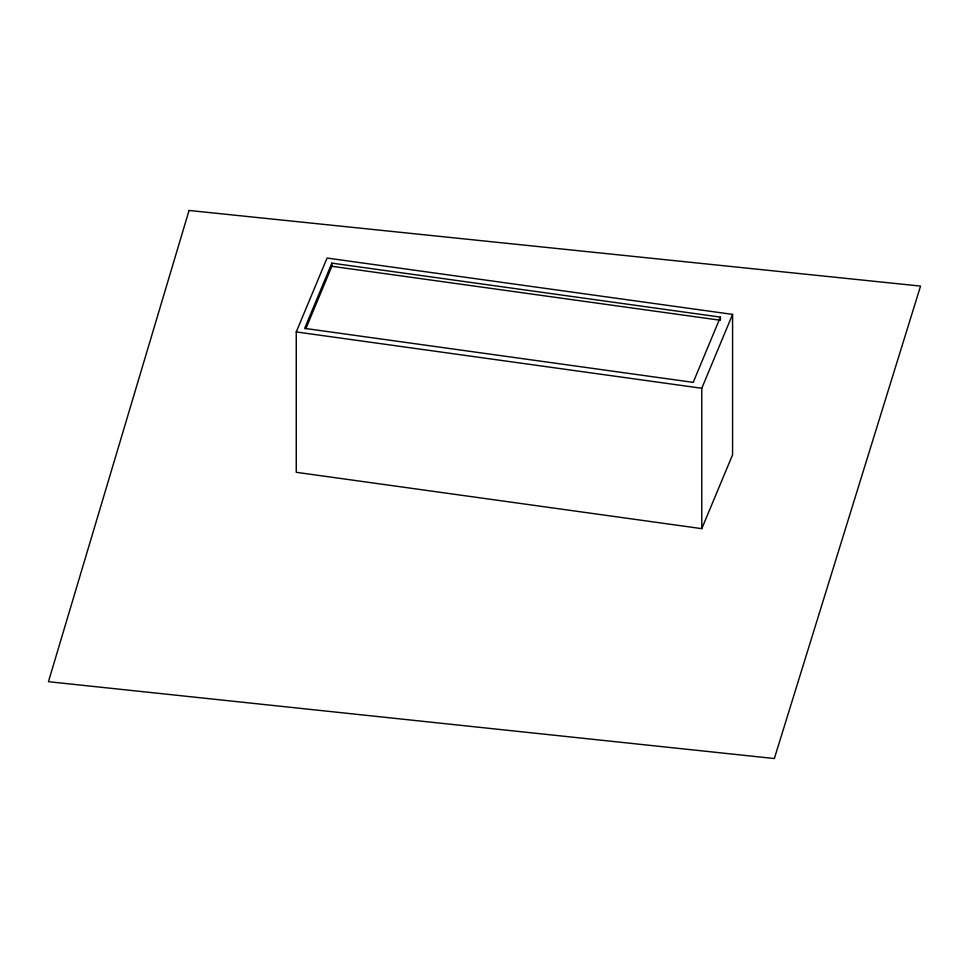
<?xml version="1.0" encoding="UTF-8"?>
<svg xmlns="http://www.w3.org/2000/svg" width="969" height="969" viewBox="0 0 969 969"><rect width="100%" height="100%" fill="white"/><g stroke="black" fill="none" stroke-linecap="round" stroke-linejoin="round"><path stroke-width="1.45" d="M296.26 331.931L327.062 258.057L732.576 314.392L732.576 454.776L701.786 528.65L296.26 472.303L296.26 331.931L701.786 388.266L732.576 314.392M331.858 263.132L304.666 328.382L693.21 382.367L720.403 317.105L331.858 263.132L331.858 266.281L305.816 328.77M331.858 266.281L720.403 320.267L720.403 317.105M701.786 388.266L701.786 528.65M189.052 210.467L48.45 681.691L774.34 758.533L920.55 286.085L189.052 210.467"/></g></svg>
